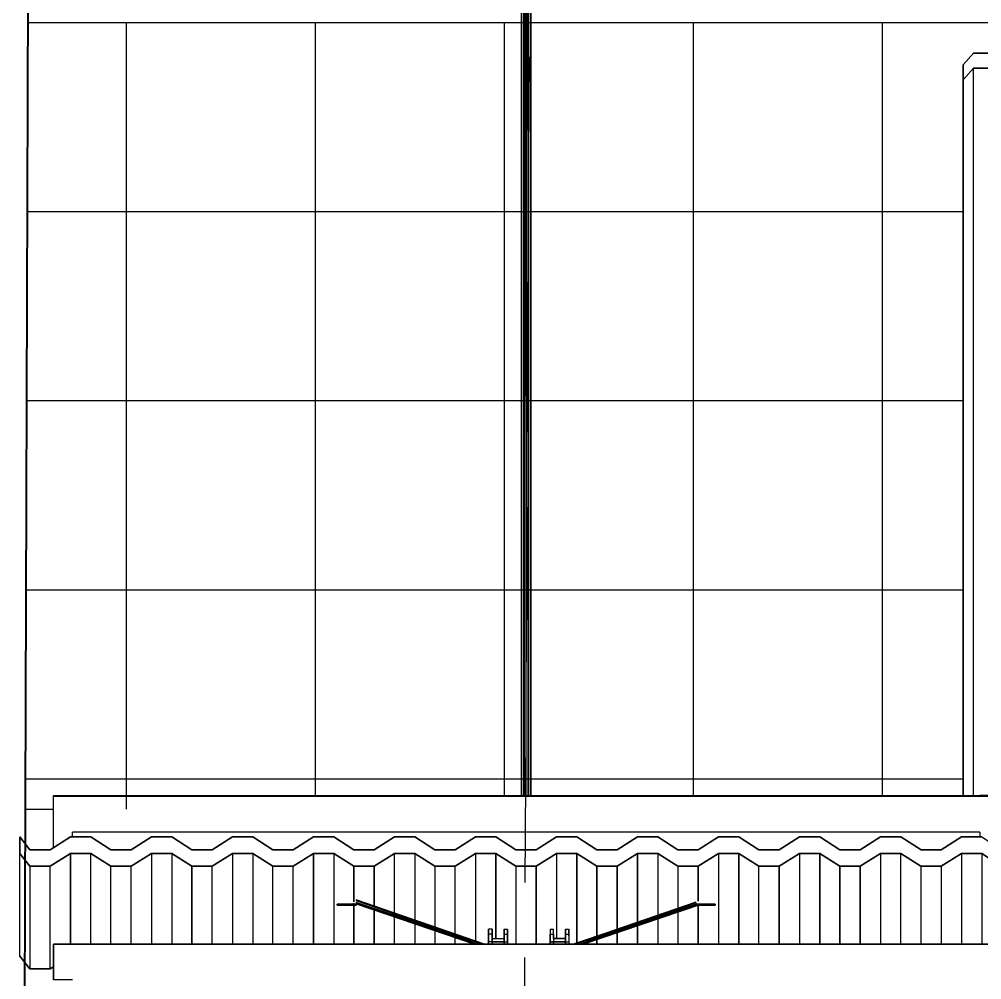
# Model space of a CAD drawing. Header units: millimetres. Extents: x -4997 to -4876, y -8737 to -8661.
# Drawn here: x -4966.295 to -4962.221, y -8700.73 to -8696.667 of the extents above; entities that cross this region are included whole.
import ezdxf

# ---------------------------------------------------------------- set-up
doc = ezdxf.new("R2010")
doc.units = ezdxf.units.MM
doc.header["$LTSCALE"] = 0.1
doc.linetypes.add('HIDDEN', pattern=[9.525, 6.35, -3.175])
for name, color, linetype in [('cobertura nova', 4, 'Continuous'), ('hachuras cobertura', 251, 'Continuous'), ('hachuras piso', 251, 'Continuous'), ('imagem', 7, 'Continuous'), ('layout cobertura', 251, 'Continuous'), ('visto', 9, 'Continuous')]:
    doc.layers.add(name, color=color, linetype=linetype)
doc.layers.add('coberturas', color=7, linetype='Continuous', lineweight=40)
picture_1 = doc.add_image_def('image1.jpg', size_in_pixel=(1920, 1080))

msp = doc.modelspace()

# ---------------------------------------------------------------- linework, layer by layer
at = {"layer": 'cobertura nova'}
for p, q in [((-4964.1603, -8693.9058), (-4964.1603, -8699.951)), ((-4964.157, -8693.9058), (-4964.1602, -8699.951)), ((-4964.157, -8693.9058), (-4964.157, -8699.951)), ((-4964.1568, -8699.951), (-4964.149, -8693.9058)), ((-4964.149, -8699.951), (-4964.149, -8693.9058)), ((-4964.1488, -8699.951), (-4964.1411, -8693.9058)), ((-4964.1411, -8693.9058), (-4964.1411, -8699.951)), ((-4964.141, -8699.951), (-4964.1378, -8693.9058)), ((-4964.1378, -8699.951), (-4964.1378, -8693.9058)), ((-4964.1689, -8698.296), (-4964.1689, -8694.1135)), ((-4964.1689, -8698.296), (-4964.1689, -8694.1135)), ((-4964.1689, -8694.1135), (-4964.1689, -8698.296)), ((-4964.1293, -8694.1135), (-4964.1294, -8698.296)), ((-4964.1294, -8698.296), (-4964.1294, -8694.1135)), ((-4962.2559, -8696.8105), (-4962.2993, -8696.86)), ((-4962.2993, -8696.86), (-4962.2559, -8696.8105)), ((-4962.1701, -8696.8105), (-4962.2559, -8696.8105)), ((-4962.2559, -8696.8105), (-4962.1701, -8696.8105)), ((-4962.2993, -8696.86), (-4962.2994, -8699.951)), ((-4962.2993, -8696.86), (-4962.2992, -8696.9234)), ((-4962.2992, -8696.9234), (-4962.2993, -8696.86)), ((-4962.2557, -8696.8739), (-4962.2992, -8696.9234)), ((-4962.2992, -8696.9234), (-4962.2557, -8696.874)), ((-4962.2559, -8696.8741), (-4962.2559, -8696.8741)), ((-4962.2559, -8696.8741), (-4962.2559, -8696.8741)), ((-4962.17, -8696.8739), (-4962.2557, -8696.8739)), ((-4962.2557, -8696.874), (-4962.17, -8696.874)), ((-4962.2992, -8699.951), (-4962.2992, -8696.9234)), ((-4964.1689, -8698.3876), (-4964.1689, -8698.296)), ((-4964.1689, -8698.3876), (-4964.1689, -8698.296)), ((-4964.1689, -8698.296), (-4964.1689, -8698.3876)), ((-4964.1294, -8698.296), (-4964.1294, -8698.3876)), ((-4964.1294, -8698.3876), (-4964.1294, -8698.296)), ((-4964.1294, -8699.6374), (-4964.1294, -8698.296)), ((-4964.1689, -8699.951), (-4964.1689, -8698.3876)), ((-4964.1689, -8698.3876), (-4964.1689, -8699.951)), ((-4964.1294, -8698.3876), (-4964.1294, -8699.951)), ((-4964.1294, -8699.951), (-4964.1294, -8698.3876)), ((-4964.1294, -8699.951), (-4964.1294, -8698.3876)), ((-4966.1491, -8699.9553), (-4966.1491, -8699.951)), ((-4966.1491, -8699.951), (-4966.0691, -8699.951)), ((-4966.0691, -8699.9553), (-4966.1491, -8699.9553)), ((-4966.1491, -8700.0928), (-4966.1491, -8699.9553)), ((-4966.0691, -8699.951), (-4962.2291, -8699.951)), ((-4962.2291, -8699.9553), (-4966.0691, -8699.9553)), ((-4962.1491, -8699.951), (-4962.2291, -8699.951)), ((-4962.1491, -8699.9553), (-4962.2291, -8699.9553)), ((-4966.1492, -8700.1701), (-4966.1492, -8700.0417)), ((-4966.1492, -8700.0417), (-4966.1491, -8700.0417)), ((-4966.1491, -8700.0971), (-4966.1491, -8700.0928)), ((-4966.1491, -8700.1711), (-4966.1491, -8700.0971)), ((-4962.2291, -8700.1051), (-4966.0691, -8700.105)), ((-4966.0691, -8700.1257), (-4966.0691, -8700.105)), ((-4962.2291, -8700.1051), (-4962.2291, -8700.1257)), ((-4966.2926, -8700.1257), (-4966.2927, -8700.1956)), ((-4966.2927, -8700.1956), (-4966.2926, -8700.1257)), ((-4966.2926, -8700.1257), (-4966.2926, -8700.1257)), ((-4966.2491, -8700.1802), (-4966.2926, -8700.1257)), ((-4966.2926, -8700.1257), (-4966.2491, -8700.1802)), ((-4966.0777, -8700.1257), (-4966.1634, -8700.1802)), ((-4966.1634, -8700.1802), (-4966.0777, -8700.1257)), ((-4965.992, -8700.1257), (-4966.0777, -8700.1257)), ((-4966.0777, -8700.1257), (-4966.0777, -8700.1257)), ((-4966.0777, -8700.1257), (-4965.992, -8700.1257)), ((-4965.9063, -8700.1802), (-4965.992, -8700.1257)), ((-4965.992, -8700.1257), (-4965.992, -8700.1257)), ((-4965.992, -8700.1257), (-4965.9063, -8700.1802)), ((-4965.7349, -8700.1257), (-4965.8206, -8700.1802)), ((-4965.8206, -8700.1802), (-4965.7349, -8700.1257)), ((-4965.7349, -8700.1257), (-4965.7349, -8700.1257)), ((-4965.6491, -8700.1257), (-4965.7349, -8700.1257)), ((-4965.7349, -8700.1257), (-4965.6491, -8700.1257)), ((-4965.6491, -8700.1257), (-4965.6491, -8700.1257)), ((-4965.5634, -8700.1802), (-4965.6491, -8700.1257)), ((-4965.6491, -8700.1257), (-4965.5634, -8700.1802)), ((-4965.392, -8700.1257), (-4965.4777, -8700.1802)), ((-4965.4777, -8700.1802), (-4965.392, -8700.1257)), ((-4965.392, -8700.1257), (-4965.392, -8700.1257)), ((-4965.3063, -8700.1257), (-4965.392, -8700.1257)), ((-4965.392, -8700.1257), (-4965.3063, -8700.1257)), ((-4965.3063, -8700.1257), (-4965.3063, -8700.1257)), ((-4965.2206, -8700.1802), (-4965.3063, -8700.1257)), ((-4965.3063, -8700.1257), (-4965.2206, -8700.1802)), ((-4965.0491, -8700.1257), (-4965.1349, -8700.1802)), ((-4965.1349, -8700.1802), (-4965.0491, -8700.1257)), ((-4965.0491, -8700.1257), (-4965.0491, -8700.1257)), ((-4964.9634, -8700.1257), (-4965.0491, -8700.1257)), ((-4965.0491, -8700.1257), (-4964.9634, -8700.1257)), ((-4964.9634, -8700.1257), (-4964.9634, -8700.1257)), ((-4964.8777, -8700.1802), (-4964.9634, -8700.1257)), ((-4964.9634, -8700.1257), (-4964.8777, -8700.1802)), ((-4964.7063, -8700.1257), (-4964.792, -8700.1802)), ((-4964.792, -8700.1802), (-4964.7063, -8700.1257)), ((-4964.7063, -8700.1257), (-4964.7063, -8700.1257)), ((-4964.6206, -8700.1257), (-4964.7063, -8700.1257)), ((-4964.7063, -8700.1257), (-4964.6206, -8700.1257)), ((-4964.6206, -8700.1257), (-4964.6206, -8700.1257)), ((-4964.5349, -8700.1802), (-4964.6206, -8700.1257)), ((-4964.6206, -8700.1257), (-4964.5349, -8700.1802)), ((-4964.3634, -8700.1257), (-4964.4491, -8700.1802)), ((-4964.4491, -8700.1802), (-4964.3634, -8700.1257)), ((-4964.3634, -8700.1257), (-4964.3634, -8700.1257)), ((-4964.2777, -8700.1257), (-4964.3634, -8700.1257)), ((-4964.3634, -8700.1257), (-4964.2777, -8700.1257)), ((-4964.2777, -8700.1257), (-4964.2777, -8700.1257)), ((-4964.192, -8700.1802), (-4964.2777, -8700.1257)), ((-4964.2777, -8700.1257), (-4964.192, -8700.1802)), ((-4964.0206, -8700.1257), (-4964.1063, -8700.1802)), ((-4964.1063, -8700.1802), (-4964.0206, -8700.1257)), ((-4964.0206, -8700.1257), (-4964.0206, -8700.1257)), ((-4963.9349, -8700.1257), (-4964.0206, -8700.1257)), ((-4964.0206, -8700.1257), (-4964.0206, -8700.1257)), ((-4964.0206, -8700.1257), (-4963.9349, -8700.1257)), ((-4963.9349, -8700.1257), (-4963.9349, -8700.1257)), ((-4963.8491, -8700.1802), (-4963.9349, -8700.1257)), ((-4963.9349, -8700.1257), (-4963.9349, -8700.1257)), ((-4963.9349, -8700.1257), (-4963.8491, -8700.1802)), ((-4963.6777, -8700.1257), (-4963.7634, -8700.1802)), ((-4963.7634, -8700.1802), (-4963.6777, -8700.1257)), ((-4963.6777, -8700.1257), (-4963.6777, -8700.1257)), ((-4963.592, -8700.1257), (-4963.6777, -8700.1257)), ((-4963.6777, -8700.1257), (-4963.592, -8700.1257)), ((-4963.592, -8700.1257), (-4963.592, -8700.1257)), ((-4963.5063, -8700.1802), (-4963.592, -8700.1257)), ((-4963.592, -8700.1257), (-4963.592, -8700.1257)), ((-4963.592, -8700.1257), (-4963.5063, -8700.1802)), ((-4963.3349, -8700.1257), (-4963.4206, -8700.1802)), ((-4963.4206, -8700.1802), (-4963.3349, -8700.1257)), ((-4963.3349, -8700.1257), (-4963.3349, -8700.1257)), ((-4963.2491, -8700.1257), (-4963.3349, -8700.1257)), ((-4963.3349, -8700.1257), (-4963.3349, -8700.1257)), ((-4963.3349, -8700.1257), (-4963.2491, -8700.1257)), ((-4963.2491, -8700.1257), (-4963.2491, -8700.1257)), ((-4963.1634, -8700.1802), (-4963.2491, -8700.1257)), ((-4963.2491, -8700.1257), (-4963.1634, -8700.1802)), ((-4962.992, -8700.1257), (-4963.0777, -8700.1802)), ((-4963.0777, -8700.1802), (-4962.992, -8700.1257)), ((-4962.992, -8700.1257), (-4962.992, -8700.1257)), ((-4962.9063, -8700.1257), (-4962.992, -8700.1257)), ((-4962.992, -8700.1257), (-4962.9063, -8700.1257)), ((-4962.9063, -8700.1257), (-4962.9063, -8700.1257)), ((-4962.8206, -8700.1802), (-4962.9063, -8700.1257)), ((-4962.9063, -8700.1257), (-4962.8206, -8700.1802)), ((-4962.6491, -8700.1257), (-4962.7349, -8700.1802)), ((-4962.7349, -8700.1802), (-4962.6491, -8700.1257)), ((-4962.6491, -8700.1257), (-4962.6491, -8700.1257)), ((-4962.5634, -8700.1257), (-4962.6491, -8700.1257)), ((-4962.6491, -8700.1257), (-4962.5634, -8700.1257)), ((-4962.5634, -8700.1257), (-4962.5634, -8700.1257)), ((-4962.4777, -8700.1803), (-4962.5634, -8700.1257)), ((-4962.5634, -8700.1257), (-4962.4777, -8700.1803)), ((-4962.3063, -8700.1257), (-4962.392, -8700.1803)), ((-4962.392, -8700.1803), (-4962.3063, -8700.1257)), ((-4962.2206, -8700.1257), (-4962.3063, -8700.1257)), ((-4962.3063, -8700.1257), (-4962.2206, -8700.1257)), ((-4962.2206, -8700.1257), (-4962.1349, -8700.1803)), ((-4966.1634, -8700.1802), (-4966.2491, -8700.1802)), ((-4966.2491, -8700.1802), (-4966.2491, -8700.1802)), ((-4966.2491, -8700.1802), (-4966.1634, -8700.1802)), ((-4966.1634, -8700.1802), (-4966.1634, -8700.1802)), ((-4966.1491, -8700.1701), (-4966.1492, -8700.1701)), ((-4966.1492, -8700.1701), (-4966.1492, -8700.1711)), ((-4965.8206, -8700.1802), (-4965.9063, -8700.1802)), ((-4965.9063, -8700.1802), (-4965.9063, -8700.1802)), ((-4965.9063, -8700.1802), (-4965.8206, -8700.1802)), ((-4965.8206, -8700.1802), (-4965.8206, -8700.1802)), ((-4965.8206, -8700.1802), (-4965.8206, -8700.1802)), ((-4965.5634, -8700.1802), (-4965.5634, -8700.1802)), ((-4965.4777, -8700.1802), (-4965.5634, -8700.1802)), ((-4965.5634, -8700.1802), (-4965.5634, -8700.1802)), ((-4965.5634, -8700.1802), (-4965.4777, -8700.1802)), ((-4965.4777, -8700.1802), (-4965.4777, -8700.1802)), ((-4965.2206, -8700.1802), (-4965.2206, -8700.1802)), ((-4965.1349, -8700.1802), (-4965.2206, -8700.1802)), ((-4965.2206, -8700.1802), (-4965.1349, -8700.1802)), ((-4965.1349, -8700.1802), (-4965.1349, -8700.1802)), ((-4964.8777, -8700.1802), (-4964.8777, -8700.1802)), ((-4964.792, -8700.1802), (-4964.8777, -8700.1802)), ((-4964.8777, -8700.1802), (-4964.792, -8700.1802)), ((-4964.792, -8700.1802), (-4964.792, -8700.1802)), ((-4964.5349, -8700.1802), (-4964.5349, -8700.1802)), ((-4964.4491, -8700.1802), (-4964.5349, -8700.1802)), ((-4964.5349, -8700.1802), (-4964.4491, -8700.1802)), ((-4964.4491, -8700.1802), (-4964.4491, -8700.1802)), ((-4964.192, -8700.1802), (-4964.192, -8700.1802)), ((-4964.1063, -8700.1802), (-4964.192, -8700.1802)), ((-4964.192, -8700.1802), (-4964.1063, -8700.1802)), ((-4964.1063, -8700.1802), (-4964.1063, -8700.1802)), ((-4963.8491, -8700.1802), (-4963.8491, -8700.1802)), ((-4963.7634, -8700.1802), (-4963.8491, -8700.1802)), ((-4963.8491, -8700.1802), (-4963.7634, -8700.1802)), ((-4963.7634, -8700.1802), (-4963.7634, -8700.1802)), ((-4963.7634, -8700.1802), (-4963.7634, -8700.1802)), ((-4963.4206, -8700.1802), (-4963.5063, -8700.1802)), ((-4963.5063, -8700.1802), (-4963.4206, -8700.1802)), ((-4963.4206, -8700.1802), (-4963.4206, -8700.1802)), ((-4963.0777, -8700.1802), (-4963.1634, -8700.1802)), ((-4963.1634, -8700.1802), (-4963.0777, -8700.1802)), ((-4962.7349, -8700.1802), (-4962.8206, -8700.1802)), ((-4962.8206, -8700.1802), (-4962.7349, -8700.1802)), ((-4962.7349, -8700.1802), (-4962.7349, -8700.1802)), ((-4962.392, -8700.1803), (-4962.4777, -8700.1803)), ((-4962.4777, -8700.1803), (-4962.392, -8700.1803)), ((-4962.392, -8700.1803), (-4962.392, -8700.1803)), ((-4966.2927, -8700.6297), (-4966.2927, -8700.1956)), ((-4966.2927, -8700.1956), (-4966.2493, -8700.2501)), ((-4966.2493, -8700.2501), (-4966.2927, -8700.1956)), ((-4966.1635, -8700.2501), (-4966.0778, -8700.1956)), ((-4966.0778, -8700.1956), (-4966.1635, -8700.2501)), ((-4966.0778, -8700.1956), (-4966.0778, -8700.1956)), ((-4966.0778, -8700.1956), (-4965.9921, -8700.1956)), ((-4965.9921, -8700.1956), (-4966.0778, -8700.1956)), ((-4965.9921, -8700.1956), (-4965.9064, -8700.2501)), ((-4965.9064, -8700.2501), (-4965.9921, -8700.1956)), ((-4965.8207, -8700.2501), (-4965.735, -8700.1956)), ((-4965.735, -8700.1956), (-4965.8207, -8700.2501)), ((-4965.735, -8700.1956), (-4965.6493, -8700.1956)), ((-4965.6493, -8700.1956), (-4965.735, -8700.1956)), ((-4965.6493, -8700.1956), (-4965.5635, -8700.2501)), ((-4965.5635, -8700.2501), (-4965.6493, -8700.1956)), ((-4965.4778, -8700.2501), (-4965.3921, -8700.1956)), ((-4965.3921, -8700.1956), (-4965.4778, -8700.2501)), ((-4965.3921, -8700.1956), (-4965.3064, -8700.1956)), ((-4965.3064, -8700.1956), (-4965.3921, -8700.1956)), ((-4965.3064, -8700.1956), (-4965.2207, -8700.2501)), ((-4965.2207, -8700.2501), (-4965.3064, -8700.1956)), ((-4965.135, -8700.2501), (-4965.0493, -8700.1956)), ((-4965.0493, -8700.1956), (-4965.135, -8700.2501)), ((-4965.0493, -8700.1956), (-4965.0493, -8700.1956)), ((-4965.0493, -8700.1956), (-4964.9635, -8700.1956)), ((-4964.9635, -8700.1956), (-4965.0493, -8700.1956)), ((-4964.9635, -8700.1956), (-4964.8778, -8700.2501)), ((-4964.8778, -8700.2501), (-4964.9635, -8700.1956)), ((-4964.7921, -8700.2501), (-4964.7064, -8700.1956)), ((-4964.7064, -8700.1956), (-4964.7921, -8700.2501)), ((-4964.7064, -8700.1956), (-4964.6207, -8700.1956)), ((-4964.6207, -8700.1956), (-4964.7064, -8700.1956)), ((-4964.6207, -8700.1956), (-4964.535, -8700.2501)), ((-4964.535, -8700.2501), (-4964.6207, -8700.1956)), ((-4964.4493, -8700.2501), (-4964.3635, -8700.1956)), ((-4964.3635, -8700.1956), (-4964.4493, -8700.2501)), ((-4964.3635, -8700.1956), (-4964.2778, -8700.1956)), ((-4964.2778, -8700.1956), (-4964.3635, -8700.1956)), ((-4964.2778, -8700.1956), (-4964.2778, -8700.1956)), ((-4964.2778, -8700.1956), (-4964.1921, -8700.2501)), ((-4964.1921, -8700.2501), (-4964.2778, -8700.1956)), ((-4964.2777, -8700.1957), (-4964.2777, -8700.1957)), ((-4964.2777, -8700.1957), (-4964.2777, -8700.1957)), ((-4964.1064, -8700.2501), (-4964.0207, -8700.1956)), ((-4964.0207, -8700.1956), (-4964.1064, -8700.2501)), ((-4964.0207, -8700.1956), (-4963.935, -8700.1956)), ((-4963.935, -8700.1956), (-4964.0207, -8700.1956)), ((-4963.935, -8700.1956), (-4963.935, -8700.1956)), ((-4963.935, -8700.1956), (-4963.8493, -8700.2501)), ((-4963.8493, -8700.2501), (-4963.935, -8700.1956)), ((-4963.9349, -8700.1957), (-4963.9349, -8700.1957)), ((-4963.9349, -8700.1957), (-4963.9349, -8700.1957)), ((-4963.7635, -8700.2501), (-4963.6778, -8700.1956)), ((-4963.6778, -8700.1956), (-4963.7635, -8700.2501)), ((-4963.6778, -8700.1956), (-4963.6778, -8700.1956)), ((-4963.6778, -8700.1956), (-4963.5921, -8700.1956)), ((-4963.5921, -8700.1956), (-4963.6778, -8700.1956)), ((-4963.5921, -8700.1956), (-4963.5064, -8700.2501)), ((-4963.5064, -8700.2501), (-4963.5921, -8700.1956)), ((-4963.4207, -8700.2501), (-4963.335, -8700.1956)), ((-4963.335, -8700.1956), (-4963.4207, -8700.2501)), ((-4963.335, -8700.1956), (-4963.2493, -8700.1956)), ((-4963.2493, -8700.1956), (-4963.335, -8700.1956)), ((-4963.2493, -8700.1956), (-4963.2493, -8700.1956)), ((-4963.2493, -8700.1956), (-4963.1635, -8700.2501)), ((-4963.1635, -8700.2501), (-4963.2493, -8700.1956)), ((-4963.0778, -8700.2501), (-4962.9921, -8700.1956)), ((-4962.9921, -8700.1956), (-4963.0778, -8700.2501)), ((-4962.9921, -8700.1956), (-4962.9064, -8700.1956)), ((-4962.9064, -8700.1956), (-4962.9921, -8700.1956)), ((-4962.9064, -8700.1956), (-4962.9064, -8700.1956)), ((-4962.9064, -8700.1956), (-4962.8207, -8700.2501)), ((-4962.8207, -8700.2501), (-4962.9064, -8700.1956)), ((-4962.735, -8700.2501), (-4962.6493, -8700.1956)), ((-4962.6493, -8700.1956), (-4962.735, -8700.2501)), ((-4962.6493, -8700.1956), (-4962.5635, -8700.1956)), ((-4962.5635, -8700.1956), (-4962.6493, -8700.1956)), ((-4962.5635, -8700.1956), (-4962.4778, -8700.2501)), ((-4962.4778, -8700.2501), (-4962.5635, -8700.1956)), ((-4962.3921, -8700.2501), (-4962.3064, -8700.1956)), ((-4962.3064, -8700.1956), (-4962.3921, -8700.2501)), ((-4962.3064, -8700.1956), (-4962.2207, -8700.1956)), ((-4962.2207, -8700.1956), (-4962.3064, -8700.1956)), ((-4962.2207, -8700.1956), (-4962.135, -8700.2502)), ((-4962.135, -8700.2502), (-4962.2207, -8700.1956)), ((-4966.2493, -8700.2501), (-4966.1635, -8700.2501)), ((-4966.1635, -8700.2501), (-4966.2493, -8700.2501)), ((-4965.9064, -8700.2501), (-4965.8207, -8700.2501)), ((-4965.8207, -8700.2501), (-4965.9064, -8700.2501)), ((-4965.5635, -8700.2501), (-4965.5635, -8700.2501)), ((-4965.5635, -8700.2501), (-4965.4778, -8700.2501)), ((-4965.4778, -8700.2501), (-4965.5635, -8700.2501)), ((-4965.2207, -8700.2501), (-4965.135, -8700.2501)), ((-4965.135, -8700.2501), (-4965.2207, -8700.2501)), ((-4964.8778, -8700.2501), (-4964.8778, -8700.2501)), ((-4964.8778, -8700.2501), (-4964.7921, -8700.2501)), ((-4964.7921, -8700.2501), (-4964.8778, -8700.2501)), ((-4964.7921, -8700.2501), (-4964.7921, -8700.2501)), ((-4964.792, -8700.2501), (-4964.792, -8700.2501)), ((-4964.792, -8700.2501), (-4964.792, -8700.2501)), ((-4964.535, -8700.2501), (-4964.4493, -8700.2501)), ((-4964.4493, -8700.2501), (-4964.535, -8700.2501)), ((-4964.1921, -8700.2501), (-4964.1064, -8700.2501)), ((-4964.1064, -8700.2501), (-4964.1921, -8700.2501)), ((-4964.1064, -8700.2501), (-4964.1064, -8700.2501)), ((-4964.1063, -8700.2501), (-4964.1063, -8700.2501)), ((-4964.1063, -8700.2501), (-4964.1063, -8700.2501)), ((-4963.8493, -8700.2501), (-4963.8493, -8700.2501)), ((-4963.8493, -8700.2501), (-4963.7635, -8700.2501)), ((-4963.7635, -8700.2501), (-4963.8493, -8700.2501)), ((-4963.7635, -8700.2501), (-4963.7635, -8700.2501)), ((-4963.7634, -8700.2501), (-4963.7634, -8700.2501)), ((-4963.7634, -8700.2501), (-4963.7634, -8700.2501)), ((-4963.5064, -8700.2501), (-4963.4207, -8700.2501)), ((-4963.4207, -8700.2501), (-4963.5064, -8700.2501)), ((-4963.4207, -8700.2501), (-4963.4207, -8700.2501)), ((-4963.1635, -8700.2501), (-4963.0778, -8700.2501)), ((-4963.0778, -8700.2501), (-4963.1635, -8700.2501)), ((-4963.0778, -8700.2501), (-4963.0778, -8700.2501)), ((-4962.8207, -8700.2501), (-4962.8207, -8700.2501)), ((-4962.8207, -8700.2501), (-4962.735, -8700.2501)), ((-4962.735, -8700.2501), (-4962.8207, -8700.2501)), ((-4962.735, -8700.2501), (-4962.735, -8700.2501)), ((-4962.4778, -8700.2501), (-4962.3921, -8700.2501)), ((-4962.3921, -8700.2501), (-4962.4778, -8700.2501)), ((-4964.8691, -8700.4096), (-4964.9491, -8700.4096)), ((-4964.9491, -8700.4096), (-4964.9491, -8700.4139)), ((-4964.9491, -8700.4139), (-4964.9491, -8700.4096)), ((-4964.8691, -8700.4139), (-4964.9491, -8700.4139)), ((-4964.9491, -8700.4139), (-4964.9491, -8700.4139)), ((-4964.9491, -8700.4139), (-4964.8691, -8700.4139)), ((-4964.8778, -8700.4059), (-4964.8778, -8700.4096)), ((-4964.8778, -8700.4096), (-4964.8778, -8700.4059)), ((-4964.3247, -8700.58), (-4964.8691, -8700.3924)), ((-4964.326, -8700.58), (-4964.8691, -8700.3967)), ((-4964.3352, -8700.58), (-4964.8691, -8700.3968)), ((-4964.3376, -8700.58), (-4964.8691, -8700.4032)), ((-4964.8691, -8700.4035), (-4964.3524, -8700.58)), ((-4964.3545, -8700.58), (-4964.8691, -8700.4082)), ((-4964.8691, -8700.4085), (-4964.3661, -8700.58)), ((-4964.8691, -8700.4089), (-4964.3683, -8700.58)), ((-4964.3663, -8700.58), (-4964.8691, -8700.4089)), ((-4964.8691, -8700.4096), (-4964.8691, -8700.4139)), ((-4964.8691, -8700.4139), (-4964.8691, -8700.4096)), ((-4963.9506, -8700.58), (-4963.4291, -8700.4003)), ((-4963.4291, -8700.4044), (-4963.9493, -8700.58)), ((-4963.4291, -8700.4047), (-4963.9401, -8700.58)), ((-4963.4291, -8700.4108), (-4963.9377, -8700.58)), ((-4963.9229, -8700.58), (-4963.4291, -8700.4113)), ((-4963.4103, -8700.4096), (-4963.9208, -8700.58)), ((-4963.4094, -8700.4096), (-4963.9092, -8700.58)), ((-4963.4083, -8700.4096), (-4963.909, -8700.58)), ((-4963.907, -8700.58), (-4963.4081, -8700.4096)), ((-4963.3491, -8700.4096), (-4963.4291, -8700.4096)), ((-4963.4291, -8700.4096), (-4963.4291, -8700.4139)), ((-4963.4291, -8700.4139), (-4963.4291, -8700.4096)), ((-4963.3491, -8700.4139), (-4963.4207, -8700.4139)), ((-4963.4207, -8700.4139), (-4963.3491, -8700.4139)), ((-4963.3491, -8700.4096), (-4963.3491, -8700.4139)), ((-4963.3491, -8700.4139), (-4963.3491, -8700.4096)), ((-4964.2932, -8700.5165), (-4964.3077, -8700.5165)), ((-4964.3077, -8700.5165), (-4964.3077, -8700.5233)), ((-4964.3077, -8700.5366), (-4964.3077, -8700.5165)), ((-4964.3077, -8700.5165), (-4964.3077, -8700.5366)), ((-4964.3077, -8700.5233), (-4964.3077, -8700.5165)), ((-4964.3077, -8700.5447), (-4964.3077, -8700.5233)), ((-4964.2932, -8700.5366), (-4964.3077, -8700.5366)), ((-4964.3077, -8700.5699), (-4964.3077, -8700.5366)), ((-4964.3077, -8700.5366), (-4964.3077, -8700.5699)), ((-4964.3077, -8700.58), (-4964.3077, -8700.5447)), ((-4964.2932, -8700.5165), (-4964.2932, -8700.5366)), ((-4964.2932, -8700.5366), (-4964.2932, -8700.5165)), ((-4964.2932, -8700.5366), (-4964.2932, -8700.5699)), ((-4964.2932, -8700.5699), (-4964.2932, -8700.5366)), ((-4964.2421, -8700.5165), (-4964.2277, -8700.5165)), ((-4964.2421, -8700.5366), (-4964.2421, -8700.5165)), ((-4964.2421, -8700.5233), (-4964.2421, -8700.5165)), ((-4964.2421, -8700.5165), (-4964.2421, -8700.5366)), ((-4964.2421, -8700.5447), (-4964.2421, -8700.5233)), ((-4964.2421, -8700.5366), (-4964.2277, -8700.5366)), ((-4964.2421, -8700.5699), (-4964.2421, -8700.5366)), ((-4964.2421, -8700.5366), (-4964.2421, -8700.5699)), ((-4964.2421, -8700.5553), (-4964.2421, -8700.5447)), ((-4964.2277, -8700.5165), (-4964.2277, -8700.5366)), ((-4964.2277, -8700.5233), (-4964.2277, -8700.5165)), ((-4964.2276, -8700.5165), (-4964.2277, -8700.5233)), ((-4964.2277, -8700.5233), (-4964.2277, -8700.5447)), ((-4964.2277, -8700.5366), (-4964.2277, -8700.5699)), ((-4964.2277, -8700.5447), (-4964.2277, -8700.58)), ((-4964.2276, -8700.5366), (-4964.2276, -8700.5165)), ((-4964.2276, -8700.5699), (-4964.2276, -8700.5366)), ((-4964.0477, -8700.5165), (-4964.0332, -8700.5165)), ((-4964.0477, -8700.5165), (-4964.0477, -8700.5366)), ((-4964.0477, -8700.5366), (-4964.0332, -8700.5366)), ((-4964.0477, -8700.5699), (-4964.0477, -8700.5366)), ((-4964.0477, -8700.5366), (-4964.0477, -8700.5699)), ((-4964.0332, -8700.5366), (-4964.0332, -8700.5165)), ((-4964.0332, -8700.5233), (-4964.0332, -8700.5165)), ((-4964.0332, -8700.5366), (-4964.0332, -8700.5699)), ((-4964.0332, -8700.5447), (-4964.0332, -8700.5366)), ((-4964.0332, -8700.5553), (-4964.0332, -8700.5447)), ((-4964.0332, -8700.5447), (-4964.0332, -8700.5447)), ((-4963.9821, -8700.5233), (-4963.9821, -8700.5165)), ((-4963.9821, -8700.5165), (-4963.9821, -8700.5366)), ((-4963.9821, -8700.5165), (-4963.9677, -8700.5165)), ((-4963.9821, -8700.5366), (-4963.9821, -8700.5165)), ((-4963.9821, -8700.5447), (-4963.9821, -8700.5233)), ((-4963.9821, -8700.5366), (-4963.9821, -8700.5699)), ((-4963.9821, -8700.5366), (-4963.9677, -8700.5366)), ((-4963.9821, -8700.5699), (-4963.9821, -8700.5366)), ((-4963.9821, -8700.5553), (-4963.9821, -8700.5447)), ((-4963.9677, -8700.5366), (-4963.9677, -8700.5165)), ((-4963.9677, -8700.5165), (-4963.9677, -8700.5366)), ((-4963.9677, -8700.5233), (-4963.9677, -8700.5165)), ((-4963.9677, -8700.5233), (-4963.9677, -8700.5233)), ((-4963.9677, -8700.5447), (-4963.9677, -8700.5233)), ((-4963.9677, -8700.5366), (-4963.9677, -8700.5699)), ((-4966.1492, -8700.5799), (-4966.0692, -8700.5799)), ((-4966.1492, -8700.7299), (-4966.1492, -8700.5799)), ((-4966.1492, -8700.7299), (-4966.1492, -8700.5799)), ((-4966.1492, -8700.5799), (-4966.1492, -8700.7299)), ((-4962.2292, -8700.58), (-4966.1492, -8700.58)), ((-4966.0692, -8700.5799), (-4962.2292, -8700.58)), ((-4962.2292, -8700.58), (-4966.0692, -8700.5799)), ((-4964.2932, -8700.5699), (-4964.3077, -8700.5699)), ((-4964.3077, -8700.58), (-4964.3077, -8700.5699)), ((-4964.3077, -8700.5699), (-4964.3077, -8700.58)), ((-4964.2932, -8700.5553), (-4964.2421, -8700.5553)), ((-4964.2932, -8700.5697), (-4964.2421, -8700.5697)), ((-4964.2421, -8700.5697), (-4964.2932, -8700.5697)), ((-4964.2932, -8700.5699), (-4964.2932, -8700.58)), ((-4964.2932, -8700.58), (-4964.2932, -8700.5699)), ((-4964.2421, -8700.5697), (-4964.2421, -8700.5553)), ((-4964.2421, -8700.58), (-4964.2421, -8700.5697)), ((-4964.2421, -8700.5697), (-4964.2421, -8700.5697)), ((-4964.2421, -8700.5699), (-4964.2277, -8700.5699)), ((-4964.2421, -8700.58), (-4964.2421, -8700.5699)), ((-4964.2421, -8700.5699), (-4964.2421, -8700.58)), ((-4964.2277, -8700.5699), (-4964.2277, -8700.58)), ((-4964.2276, -8700.58), (-4964.2276, -8700.5699)), ((-4964.0477, -8700.58), (-4964.0477, -8700.5572)), ((-4964.0477, -8700.5699), (-4964.0332, -8700.5699)), ((-4964.0477, -8700.58), (-4964.0477, -8700.5699)), ((-4964.0332, -8700.5699), (-4964.0477, -8700.5699)), ((-4964.0477, -8700.5699), (-4964.0477, -8700.58)), ((-4963.9821, -8700.5553), (-4964.0332, -8700.5553)), ((-4964.0332, -8700.5553), (-4963.9821, -8700.5553)), ((-4964.0332, -8700.5697), (-4963.9821, -8700.5697)), ((-4963.9821, -8700.5697), (-4964.0332, -8700.5697)), ((-4964.0332, -8700.5699), (-4964.0332, -8700.58)), ((-4964.0332, -8700.58), (-4964.0332, -8700.5699)), ((-4963.9821, -8700.5699), (-4963.9821, -8700.58)), ((-4963.9821, -8700.5699), (-4963.9677, -8700.5699)), ((-4963.9821, -8700.58), (-4963.9821, -8700.5699)), ((-4963.9677, -8700.5699), (-4963.9677, -8700.58)), ((-4963.8493, -8700.5602), (-4963.8493, -8700.58)), ((-4962.1492, -8700.58), (-4962.2292, -8700.58)), ((-4962.2292, -8700.58), (-4962.1492, -8700.58)), ((-4966.2927, -8700.6297), (-4966.2493, -8700.6842)), ((-4966.2493, -8700.6842), (-4966.2927, -8700.6297)), ((-4966.1636, -8700.6842), (-4966.1492, -8700.675)), ((-4966.1492, -8700.675), (-4966.1636, -8700.6842)), ((-4966.1492, -8700.675), (-4966.1492, -8700.7208)), ((-4966.2493, -8700.6842), (-4966.1636, -8700.6842)), ((-4966.1636, -8700.6842), (-4966.2493, -8700.6842)), ((-4966.0692, -8700.7299), (-4966.1492, -8700.7299)), ((-4966.1492, -8700.7299), (-4966.1492, -8700.7299)), ((-4966.1492, -8700.7299), (-4966.1492, -8700.7299))]:
    msp.add_line(p, q, dxfattribs=at)
at = {"layer": 'coberturas'}
msp.add_line((-4966.2954, -8708.7329), (-4966.2462, -8693.018), dxfattribs=at)
at = {"layer": 'hachuras cobertura'}
for p, q in [((-4962.2558, -8699.951), (-4962.2557, -8696.874)), ((-4966.0778, -8700.5799), (-4966.0778, -8700.1956)), ((-4966.0778, -8700.1956), (-4966.0778, -8700.5799)), ((-4965.9921, -8700.5799), (-4965.9921, -8700.1956)), ((-4965.735, -8700.1956), (-4965.735, -8700.5799)), ((-4965.6493, -8700.1956), (-4965.6493, -8700.5799)), ((-4965.3921, -8700.1956), (-4965.3921, -8700.5799)), ((-4965.3064, -8700.1956), (-4965.3064, -8700.5799)), ((-4965.0493, -8700.1956), (-4965.0493, -8700.58)), ((-4965.0493, -8700.58), (-4965.0493, -8700.1956)), ((-4964.9635, -8700.1956), (-4964.9636, -8700.58)), ((-4964.7064, -8700.4485), (-4964.7064, -8700.1956)), ((-4964.6207, -8700.1956), (-4964.6207, -8700.478)), ((-4964.3635, -8700.1956), (-4964.3636, -8700.5666)), ((-4964.2778, -8700.1956), (-4964.2778, -8700.5553)), ((-4964.2778, -8700.5553), (-4964.2778, -8700.1956)), ((-4964.0207, -8700.1956), (-4964.0207, -8700.5553)), ((-4963.935, -8700.1956), (-4963.935, -8700.5746)), ((-4963.935, -8700.5746), (-4963.935, -8700.1956)), ((-4963.6778, -8700.1956), (-4963.6778, -8700.486)), ((-4963.6778, -8700.486), (-4963.6778, -8700.1956)), ((-4963.5921, -8700.1956), (-4963.5921, -8700.4565)), ((-4963.335, -8700.1956), (-4963.335, -8700.58)), ((-4963.2493, -8700.1956), (-4963.2493, -8700.58)), ((-4963.2493, -8700.58), (-4963.2493, -8700.1956)), ((-4962.9921, -8700.1956), (-4962.9921, -8700.58)), ((-4962.9064, -8700.1956), (-4962.9064, -8700.58)), ((-4962.9064, -8700.58), (-4962.9064, -8700.1956)), ((-4962.6493, -8700.1956), (-4962.6493, -8700.58)), ((-4962.5636, -8700.58), (-4962.5635, -8700.1956)), ((-4962.3064, -8700.1956), (-4962.3064, -8700.58)), ((-4962.2207, -8700.1956), (-4962.2207, -8700.58)), ((-4966.2493, -8700.2501), (-4966.2493, -8700.6842)), ((-4966.1636, -8700.6842), (-4966.1635, -8700.2501)), ((-4965.9064, -8700.5799), (-4965.9064, -8700.2501)), ((-4965.8207, -8700.5799), (-4965.8207, -8700.2501)), ((-4965.5635, -8700.2501), (-4965.5636, -8700.5799)), ((-4965.5636, -8700.5799), (-4965.5635, -8700.2501)), ((-4965.4778, -8700.5799), (-4965.4778, -8700.2501)), ((-4965.2207, -8700.58), (-4965.2207, -8700.2501)), ((-4965.135, -8700.58), (-4965.135, -8700.2501)), ((-4964.8778, -8700.2501), (-4964.8778, -8700.4003)), ((-4964.8778, -8700.4003), (-4964.8778, -8700.2501)), ((-4964.7921, -8700.2501), (-4964.7921, -8700.4189)), ((-4964.7921, -8700.4189), (-4964.7921, -8700.2501)), ((-4964.535, -8700.2501), (-4964.535, -8700.5075)), ((-4964.4493, -8700.537), (-4964.4493, -8700.2501)), ((-4964.1921, -8700.2501), (-4964.1921, -8700.58)), ((-4964.1064, -8700.2501), (-4964.1064, -8700.58)), ((-4964.1064, -8700.58), (-4964.1064, -8700.2501)), ((-4963.8493, -8700.2501), (-4963.8493, -8700.545)), ((-4963.8493, -8700.545), (-4963.8493, -8700.2501)), ((-4963.7635, -8700.2501), (-4963.7636, -8700.5155)), ((-4963.7636, -8700.5155), (-4963.7635, -8700.2501)), ((-4963.5064, -8700.2501), (-4963.5064, -8700.4269)), ((-4963.4207, -8700.2501), (-4963.4207, -8700.3974)), ((-4963.4207, -8700.3974), (-4963.4207, -8700.2501)), ((-4963.1636, -8700.58), (-4963.1635, -8700.2501)), ((-4963.0778, -8700.2501), (-4963.0778, -8700.58)), ((-4963.0778, -8700.58), (-4963.0778, -8700.2501)), ((-4962.8207, -8700.2501), (-4962.8207, -8700.58)), ((-4962.8207, -8700.58), (-4962.8207, -8700.2501)), ((-4962.735, -8700.2501), (-4962.735, -8700.58)), ((-4962.735, -8700.58), (-4962.735, -8700.2501)), ((-4962.4778, -8700.2501), (-4962.4778, -8700.58)), ((-4962.3921, -8700.2501), (-4962.3921, -8700.58)), ((-4964.8778, -8700.4139), (-4964.8778, -8700.58)), ((-4964.8778, -8700.58), (-4964.8778, -8700.4139)), ((-4963.4207, -8700.4139), (-4963.4207, -8700.58)), ((-4963.4207, -8700.58), (-4963.4207, -8700.4139)), ((-4964.7921, -8700.4352), (-4964.7921, -8700.58)), ((-4964.7921, -8700.58), (-4964.7921, -8700.4352)), ((-4964.7064, -8700.58), (-4964.7064, -8700.4645)), ((-4963.5921, -8700.4724), (-4963.5921, -8700.58)), ((-4963.5064, -8700.4432), (-4963.5064, -8700.58)), ((-4964.6207, -8700.4938), (-4964.6207, -8700.58)), ((-4963.6778, -8700.5017), (-4963.6778, -8700.58)), ((-4963.6778, -8700.58), (-4963.6778, -8700.5017)), ((-4964.535, -8700.523), (-4964.535, -8700.58)), ((-4964.4493, -8700.58), (-4964.4493, -8700.5523)), ((-4963.7636, -8700.531), (-4963.7636, -8700.58)), ((-4963.7636, -8700.58), (-4963.7636, -8700.531)), ((-4963.8493, -8700.58), (-4963.8493, -8700.5602))]:
    msp.add_line(p, q, dxfattribs=at)
at = {"layer": 'hachuras piso'}
for p, q in [((-4965.8411, -8700.0078), (-4965.8411, -8696.6814)), ((-4965.0411, -8699.951), (-4965.0411, -8696.6814)), ((-4964.2411, -8699.951), (-4964.2411, -8696.6814)), ((-4963.4411, -8699.951), (-4963.4411, -8696.6814)), ((-4962.6411, -8699.951), (-4962.6411, -8696.6814)), ((-4965.0411, -8697.4814), (-4966.2602, -8697.4814)), ((-4962.2992, -8697.4814), (-4965.0411, -8697.4814)), ((-4965.0411, -8698.2814), (-4966.2627, -8698.2814)), ((-4962.2992, -8698.2814), (-4965.0411, -8698.2814)), ((-4965.0411, -8699.0814), (-4966.2652, -8699.0814)), ((-4962.2992, -8699.0814), (-4965.0411, -8699.0814)), ((-4965.0411, -8699.8814), (-4966.2677, -8699.8814)), ((-4962.2992, -8699.8814), (-4965.0411, -8699.8814))]:
    msp.add_line(p, q, dxfattribs=at)
at = {"layer": 'layout cobertura', "linetype": 'HIDDEN'}
msp.add_line((-4964.3308, -8736.5133), (-4964.0045, -8670.2532), dxfattribs=at)
at = {"layer": 'visto'}
for p, q in [((-4965.0411, -8696.6814), (-4966.2576, -8696.6814)), ((-4962.1558, -8696.6814), (-4965.0411, -8696.6814))]:
    msp.add_line(p, q, dxfattribs=at)
at = {"layer": 'visto', "flags": 128}
msp.add_lwpolyline([(-4966.2681, -8700.0086), (-4966.1491, -8700.0084)], dxfattribs=at)

# ---------------------------------------------------------------- pictures from other files: only their frames are drawn
at = {"layer": 'imagem'}
image = msp.add_image(picture_1, insert=(-4995.0367, -8736.0525), size_in_units=(116.4021, 65.4762), dxfattribs=at)
image.dxf.flags = 7

doc.saveas('drawing.dxf')
